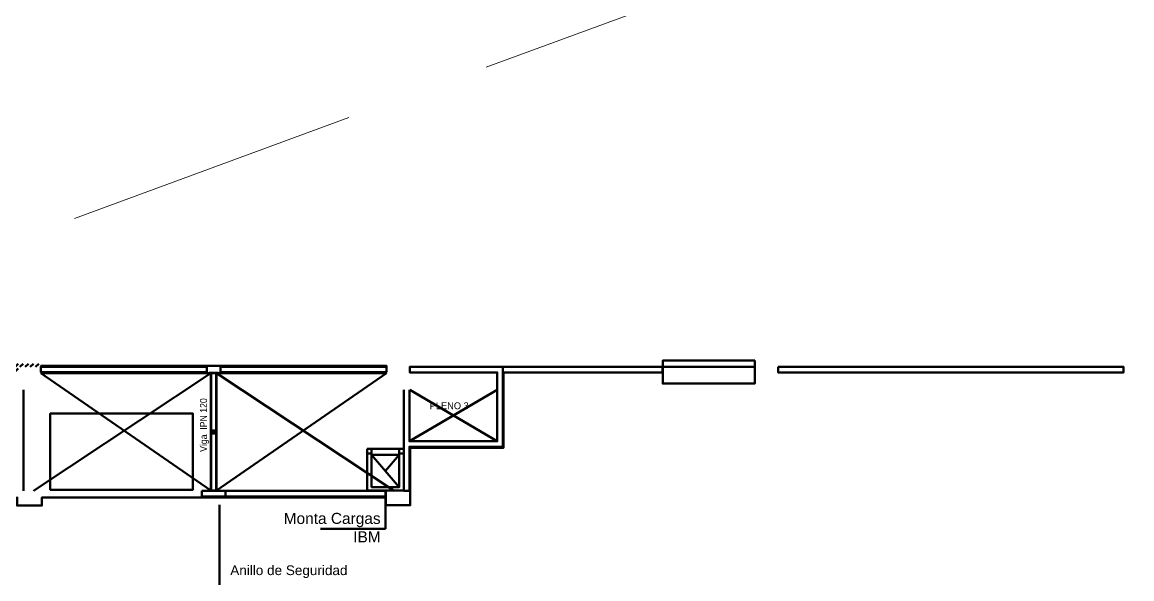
# Model space of a CAD drawing. Header units: millimetres. Extents: x 38 to 157, y 84 to 150.
# Drawn here: x 55.99 to 80.09, y 107.12 to 119.2 of the extents above; entities that cross this region are included whole.
import ezdxf

# ---------------------------------------------------------------- set-up
doc = ezdxf.new("R2010")
doc.units = ezdxf.units.MM
doc.linetypes.add('HIDDEN', pattern=[9.525, 6.35, -3.175])
doc.layers.add('Durlock', color=252, linetype='Continuous', lineweight=50)
doc.layers.add('OCASA_TODAS_r08$0$LINEA_DE_PROYECCION', color=252, linetype='HIDDEN', lineweight=15)
doc.styles.add('IRI-OCASA-Layout R 9$0$Standard', font='arial.ttf')
doc.styles.add('OCASA_TODAS_r08$0$CGC .15', font='arial.ttf', dxfattribs={"width": 0.9, "height": 0.15})
doc.styles.add('OCASA_TODAS_r08$0$Standard', font='txt')

msp = doc.modelspace()

# ---------------------------------------------------------------- hatches: boundary and pattern name
at = {"layer": 'Durlock'}
h = msp.add_hatch(dxfattribs=at)
h.set_pattern_fill('ANSI31', color=256, scale=0.025, angle=360, style=0)
h.set_pattern_definition([(45, (-236.1152, 54.04658), (-0.0561266, 0.0561266), [])])
h.paths.add_polyline_path([(48.50616, 111.589651), (55.907006, 111.589651), (55.907006, 111.719751), (56.157006, 111.719751), (56.157006, 111.789651), (55.907006, 111.789651), (48.50616, 111.789651)])
h.paths.add_polyline_path([(56.406129, 111.719751), (56.406129, 111.789651), (56.157006, 111.789651), (56.157006, 111.719751)])

# ---------------------------------------------------------------- linework, layer by layer
for p, q in [((60.089149, 111.585929, -0.000008), (56.235947, 109.028707)), ((60.089149, 109.035637, -0.000008), (56.39909, 111.585929)), ((60.097914, 111.585929, -0.000008), (60.097914, 109.035637, -0.000008)), ((60.200384, 111.585929, -0.000008), (60.200384, 109.035637, -0.000008)), ((60.209149, 109.035637, -0.000008), (63.899208, 111.585929)), ((60.209149, 111.585929, -0.000008), (64.068706, 109.029487)), ((71.886148, 111.719909), (64.406153, 111.719909)), ((64.40607, 111.220907, -0.000008), (66.305744, 110.108594)), ((63.579208, 109.813406), (64.179208, 109.113406)), ((63.879208, 109.463406), (64.179208, 109.813406)), ((59.889376, 108.910641), (59.88938, 109.030641)), ((60.388918, 108.91069, -0.000008), (63.879206, 108.910641)), ((60.38892, 109.03069, -0.000008), (63.879208, 109.030641)), ((60.40892, 109.03052), (63.889124, 109.03052)), ((63.879208, 109.04069), (63.879208, 108.206702)), ((60.275347, 108.730765, -0.000008), (60.275347, 105.482407, -0.000016)), ((60.40892, 108.89069), (63.889124, 108.89069)), ((63.879208, 108.206702), (62.467134, 108.206702))]:
    msp.add_line(p, q, dxfattribs=at)
at = {"layer": 'Durlock', "elevation": -0.000008}
for points in [[(71.899124, 111.858001), (69.899124, 111.858001), (69.899124, 111.358001), (71.899124, 111.358001)], [(60.049149, 111.585929), (60.249149, 111.585929), (60.249149, 111.590929), (60.049149, 111.590929)], [(60.049149, 109.030637), (60.249149, 109.030637), (60.249149, 109.035637), (60.049149, 109.035637)]]:
    msp.add_lwpolyline(points, close=True, dxfattribs=at)
at = {"layer": 'Durlock'}
for points in [[(56.39909, 111.745929), (63.898909, 111.745929), (63.899208, 111.720907)], [(56.39909, 111.725929), (56.39909, 111.605929), (59.999149, 111.605929), (59.999149, 111.725929), (56.39909, 111.725929)], [(56.39909, 111.585929), (63.899208, 111.585929)], [(63.899208, 111.725929), (63.899208, 111.605929), (60.299149, 111.605929), (60.299149, 111.725929), (63.899208, 111.725929)], [(64.279208, 109.04069), (63.889124, 109.04069), (63.889124, 108.72069), (64.419124, 108.72069), (64.419124, 109.968594), (66.445744, 109.968594), (66.445744, 111.599909)], [(64.279208, 111.220907), (64.279208, 109.029485), (64.399208, 109.029485), (64.399208, 109.988594), (66.425744, 109.988594), (66.425744, 111.720907), (64.40607, 111.720907), (64.40607, 111.599909), (66.305744, 111.599909), (66.305744, 110.108594), (64.399208, 110.108594), (64.399208, 111.220907)], [(66.425744, 111.719909), (66.425744, 111.599909), (69.897344, 111.599909), (69.897344, 111.719909), (64.406153, 111.719909)], [(72.406163, 111.719729), (72.406163, 111.599729), (79.906155, 111.599729), (79.906155, 111.719729), (72.406163, 111.719729)], [(56.01909, 111.220929), (56.01909, 109.03069)], [(66.305744, 111.220907), (64.399208, 110.108594)], [(55.878919, 108.899484), (55.87909, 108.71069), (56.41909, 108.71069), (56.41909, 108.890624), (60.40892, 108.890624), (60.40892, 109.030629)], [(59.889378, 109.030641), (60.40892, 109.030624), (60.40892, 108.910624), (59.889378, 108.910575)]]:
    msp.add_lwpolyline(points, dxfattribs=at)
at = {"layer": 'Durlock', "elevation": -0.000008}
for points in [[(60.089149, 111.585929), (60.089149, 109.035637)], [(60.209149, 109.035637), (60.209149, 111.585929)]]:
    msp.add_lwpolyline(points, dxfattribs=at)
at = {"layer": 'Durlock'}
for points in [[(56.59889, 110.706736), (59.69889, 110.706736), (59.69889, 109.056736), (56.59889, 109.056736)], [(59.69889, 110.706736), (56.59889, 110.706736), (56.59889, 109.056736), (59.69889, 109.056736)], [(63.479208, 109.94069), (64.279208, 109.94069), (64.279208, 109.04069), (63.479208, 109.04069)], [(63.479208, 109.94069), (63.579208, 109.94069), (63.579208, 109.84069), (63.479208, 109.84069)], [(64.179208, 109.94069), (64.279208, 109.94069), (64.279208, 109.84069), (64.179208, 109.84069)], [(63.579208, 109.813406), (64.179208, 109.813406), (64.179208, 109.113406), (63.579208, 109.113406)]]:
    msp.add_lwpolyline(points, close=True, dxfattribs=at)
for points in [[(60.209149, 110.367485), (60.209149, 110.309485), (60.206175, 110.309485, -0.374036), (60.203105, 110.312155), (60.200384, 110.331592, 0.374036), (60.195333, 110.335985), (60.102965, 110.335985, 0.374036), (60.097914, 110.331592), (60.095193, 110.312155, -0.374036), (60.092123, 110.309485), (60.089149, 110.309485), (60.089149, 110.367485), (60.092123, 110.367485, -0.374036), (60.095193, 110.364815), (60.097914, 110.345378, 0.374036), (60.102965, 110.340985), (60.195333, 110.340985, 0.374036), (60.200384, 110.345378), (60.203105, 110.364815, -0.374036), (60.206175, 110.367485)], [(60.209149, 110.309485), (60.209149, 110.251485), (60.206175, 110.251485, -0.374036), (60.203105, 110.254155), (60.200384, 110.273592, 0.374036), (60.195333, 110.277985), (60.102965, 110.277985, 0.374036), (60.097914, 110.273592), (60.095193, 110.254155, -0.374036), (60.092123, 110.251485), (60.089149, 110.251485), (60.089149, 110.309485), (60.092123, 110.309485, -0.374036), (60.095193, 110.306815), (60.097914, 110.287378, 0.374036), (60.102965, 110.282985), (60.195333, 110.282985, 0.374036), (60.200384, 110.287378), (60.203105, 110.306815, -0.374036), (60.206175, 110.309485)]]:
    msp.add_lwpolyline(points, format="xyb", close=True, dxfattribs=at)
at = {"layer": 'OCASA_TODAS_r08$0$LINEA_DE_PROYECCION'}
msp.add_line((152.507328, 149.94123), (48.526161, 111.78975), dxfattribs=at)

# ---------------------------------------------------------------- texts
at = {"layer": 'Durlock', "insert": (59.853693, 109.434408, -0.000008), "char_height": 0.15, "attachment_point": 1, "rotation": 90, "style": 'OCASA_TODAS_r08$0$CGC .15'}
msp.add_mtext_dynamic_manual_height_columns('\\pxqc;Viga  IPN 120', width=2.049841, gutter_width=0.15, heights=[0], dxfattribs=at)
at = {"layer": 'Durlock'}
for s, width, heights, insert, char_height, attachment_point, style in [('PLENO 3', 1.058606, [0], (64.840662, 110.952393), 0.15, 1, 'OCASA_TODAS_r08$0$Standard'), ('Monta Cargas\\PIBM', 2.329778, [0.99396], (63.774942, 107.913976, 0.000019), 0.24, 9, 'IRI-OCASA-Layout R 9$0$Standard'), ('Anillo de Seguridad\\P ', 12.911463, [0], (60.509948, 107.413705, -0.000036), 0.21, 1, 'IRI-OCASA-Layout R 9$0$Standard')]:
    msp.add_mtext_dynamic_manual_height_columns(s, width=width, gutter_width=12.5, heights=heights, dxfattribs=dict(at, insert=insert, char_height=char_height, attachment_point=attachment_point, style=style))

doc.saveas('drawing.dxf')
